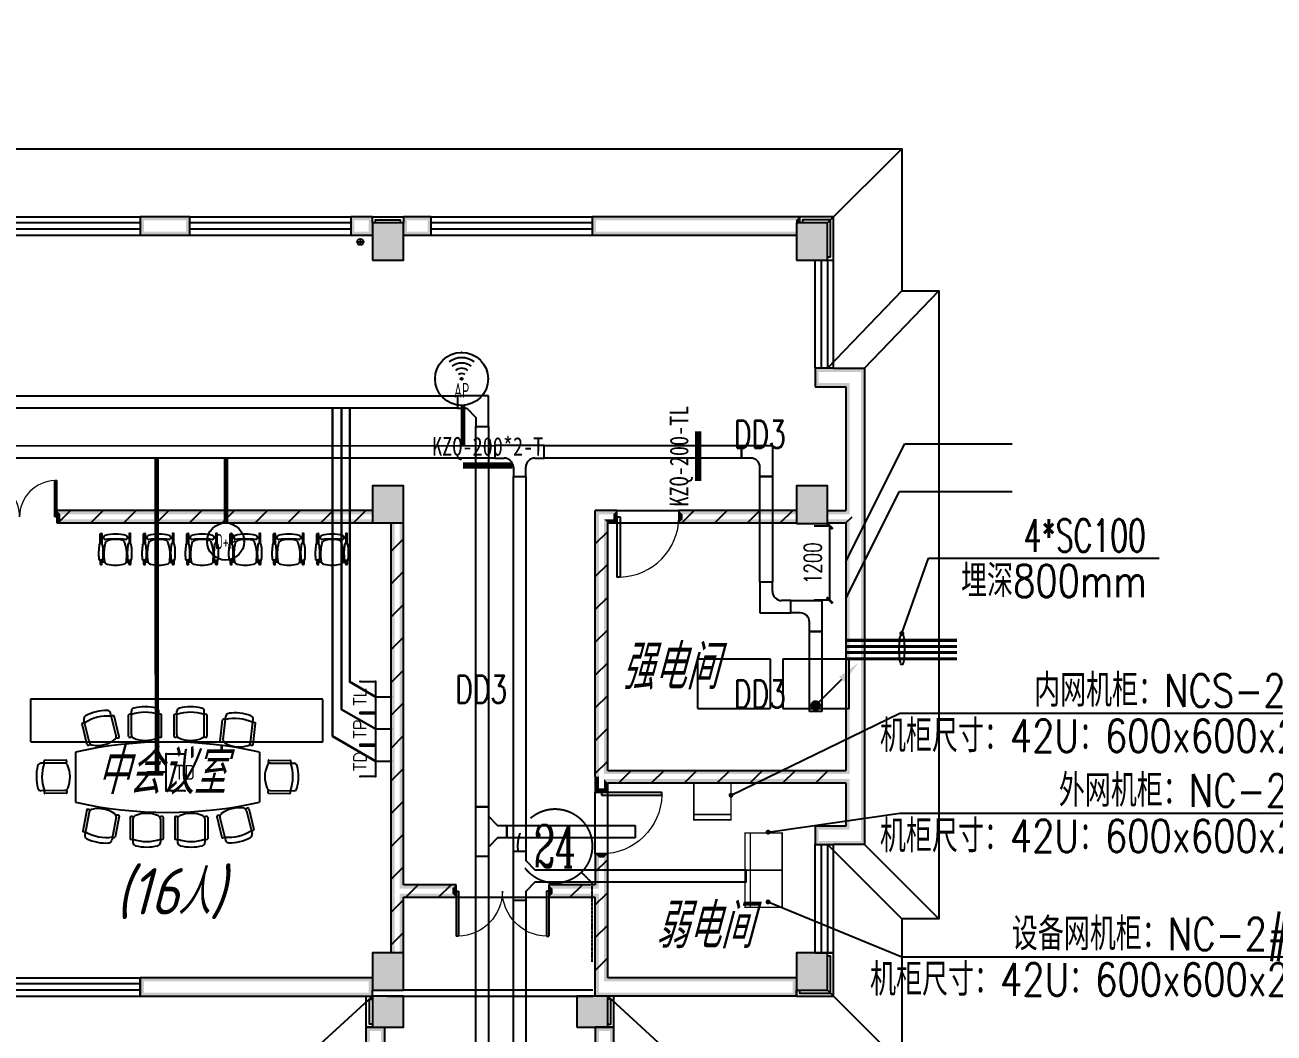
# Model space of a CAD drawing. Extents: x 1241380 to 1952554, y 1012187 to 1766051.
# Drawn here: x 1667052 to 1687229, y 1278126 to 1294421 of the extents above; entities that cross this region are included whole.
import ezdxf
from ezdxf.enums import TextEntityAlignment as Align

# ---------------------------------------------------------------- set-up
doc = ezdxf.new("R2010")
doc.units = 0
doc.linetypes.add('CENTER', pattern=[2, 1.25, -0.25, 0.25, -0.25])
doc.linetypes.add('DASH', pattern=[0.35, 0.25, -0.1])
for name, color, linetype in [('1-建筑底图', 8, 'Continuous'), ('AXIS', 251, 'CENTER'), ('AXIS_TEXT', 7, 'Continuous'), ('CABLETRAY_PDS', 4, 'Continuous'), ('DBZ', 7, 'Continuous'), ('DOTLN', 2, 'DASH'), ('EQUIP-箱柜', 3, 'Continuous'), ('EQUIP-通讯', 3, 'Continuous'), ('LWIRE', 4, 'Continuous'), ('PUB_HATCH', 8, 'Continuous'), ('TEL_DIM', 3, 'Continuous'), ('TEL_LEAD', 3, 'Continuous'), ('WIRE-综合布线', 5, 'Continuous'), ('光纤点位', 3, 'Continuous'), ('内网桥架', 1, 'Continuous'), ('家具', 8, 'Continuous'), ('抗震支吊架', 2, 'Continuous'), ('排水', 153, 'Continuous'), ('电-标注', 1, 'Continuous'), ('红机电话', 3, 'Continuous'), ('蓝机电话', 3, 'Continuous')]:
    doc.layers.add(name, color=color, linetype=linetype)
doc.layers.add('内网线路', color=1, linetype='Continuous', lineweight=30)
doc.styles.add('_TCH_AXIS', font='COMPLEX', dxfattribs={"bigfont": 'GBCBIG'})
doc.styles.add('_TCH_DIM', font='SIMPLEX', dxfattribs={"bigfont": 'GBCBIG'})
doc.styles.add('_TEL_ATTDEF', font='GBENOR', dxfattribs={"width": 0.8, "height": 3, "bigfont": 'GBCBIG'})
doc.styles.add('_TEL_DIM', font='SIMPLEX', dxfattribs={"width": 0.8, "height": 3.5, "bigfont": 'HZTXT'})
doc.styles.add('A_DIM_T3', font='SIMPLEX', dxfattribs={"width": 0.7, "bigfont": 'HZ'})
doc.styles.add('COMPLEX', font='COMPLEX')
doc.styles.add('kzcad', font='', dxfattribs={"width": 0.8})
doc.styles.get("Standard").update_dxf_attribs({"font": 'gbeitc.shx', "bigfont": 'gbcbig.shx'})
doc.styles.get('kzcad').set_extended_font_data('SimSun')
doc.linetypes.add('JIEDI', pattern='A,1.25,-0.25,0.25,-0.25,0.625,["/",Standard,S=0.6,R=0,X=0,Y=-0.3],0.625,-0.25,0.25,-0.25', length=4)
doc.dimstyles.new('_TCH_ARCH&&100', dxfattribs={"dimtxt": 280, "dimasz": 100, "dimexe": 250, "dimexo": 300, "dimgap": 135, "dimtad": 1, "dimdec": 0, "dimzin": 0, "dimdsep": 46, "dimtxsty": 'A_DIM_T3', "dimblk": 'ARCHTICK', "dimcen": 0.09, "dimclrt": 7, "dimazin": 2, "dimtfac": 1, "dimtdec": 0, "dimtix": 1, "dimtmove": 2, "dimatfit": 3, "dimfxl": 100, "dimtolj": 1, "dimtzin": 0, "dimarcsym": 0})
pattern_1 = [(45, (-636285.87, -718395.4), (-265.16515, 265.16515), [])]

# ---------------------------------------------------------------- blocks, each defined once
blk = doc.blocks.new('_AXISO')
blk.add_circle((0, 0), 0.5)
at = {"layer": 'AXIS_TEXT', "style": 'COMPLEX', "width": 1.041667}
blk.add_attdef('A', text='', height=0.56, dxfattribs=at).set_placement((-0.25, -0.28), (0.25, -0.28), align=Align.FIT)
blk = doc.blocks.new('ERT')
at = {"layer": 'AXIS'}
for p in [(1031982.5, 851195.2), (1032158.2, 849743.8)]:
    blk.add_line(p, (1032158.2, 851019.4), dxfattribs=at)
ref = blk.add_blockref('_AXISO', (1031558.2, 851619.4), dxfattribs=dict(at, xscale=1200, yscale=1200, zscale=1200))
ref.add_attrib('A', '24', dxfattribs={"layer": 'AXIS_TEXT', "height": 678.82, "style": '_TCH_AXIS', "width": 0.583333}).set_placement((1031218.8, 851280), (1031897.6, 851280), align=Align.FIT)
blk = doc.blocks.new('办公椅2')
at = {"layer": '家具', "color": 8}
for p, q in [((10, 239), (10, 225)), ((81, 244), (15, 244)), ((15, 220), (82, 220)), ((49, 175), (49, 220)), ((49, 220), (65, 220)), ((65, 220), (65, 177)), ((508, 220), (350, 220)), ((352, 244), (508, 244)), ((513, 239), (513, 225)), ((49, -175), (49, -220)), ((65, -220), (65, -177)), ((10, -239), (10, -225)), ((15, -220), (82, -220)), ((81, -244), (15, -244)), ((49, -220), (65, -220)), ((508, -220), (350, -220)), ((352, -244), (508, -244)), ((513, -239), (513, -225))]:
    blk.add_line(p, q, dxfattribs=at)
at = {"layer": '家具'}
for p, q in [((82, 220), (82, 248)), ((349, 242), (349, 226)), ((82, -215), (82, -244)), ((349, -237), (349, -221))]:
    blk.add_line(p, q, dxfattribs=at)
at = {"layer": '家具', "color": 8}
for centre, start, end in [((15, 239), 90, 180), ((15, 225), 180, 270), ((508, 239), 0, 90), ((508, 225), 270, 0), ((15, -225), 90, 180), ((15, -239), 180, 270), ((508, -225), 0, 90), ((508, -239), 270, 0)]:
    blk.add_arc(centre, 4.75, start, end, dxfattribs=at)
at = {"layer": '家具'}
for centre, radius, start, end in [((101, 248), 19, 88.1438, 180), ((101, 220), 19, 180, 271.7658), ((193, -568), 840, 80.5473, 96.2767), ((193, 1087), 890, 264.0894, 278.9516), ((330, 242), 19, 0, 88.1438), ((330, 226), 19, 271.7658, 0), ((495, 0), 495, 164.5288, 195.4712), ((63, 132), 45, 90, 180), ((185, -515), 702, 75.5446, 100.0038), ((325, 93), 80.3, 4.194, 64.106), ((-20, -5), 438, 346.2625, 13.7375), ((434, 164), 19, 136.4792, 185.4621), ((-1029, -1), 1453, 353.532, 6.4617), ((449, 160), 33.7, 16.6732, 149.5945), ((-146, -1), 650, 344.7441, 15.2559), ((63, -132), 45, 180, 270), ((160, 498), 682, 261.8325, 287.0693), ((101, -215), 19, 88.2342, 180), ((193, -1082), 890, 81.0484, 95.9106), ((322, -71), 91.4, 294.6215, 335.3785), ((434, -167), 19, 174.5326, 222.4664), ((449, -163), 33.5, 209.2091, 344.346), ((101, -244), 19, 180, 271.8562), ((193, 573), 840, 263.7233, 279.4527), ((330, -221), 19, 0, 88.2342), ((330, -237), 19, 271.8562, 0)]:
    blk.add_arc(centre, radius, start, end, dxfattribs=at)
blk = doc.blocks.new('ng')
at = {"layer": '排水'}
for p, q in [((345991, 781358), (346091, 781358)), ((346041, 781408), (346041, 781308))]:
    blk.add_line(p, q, dxfattribs=at)
blk.add_circle((346041, 781358), 50, dxfattribs=at)
blk = doc.blocks.new('雨水管')
at = {"layer": '排水'}
blk.add_blockref('ng', (682370, -48837), dxfattribs=at)
blk = doc.blocks.new('$DorLib2D$00000001')
at = {"color": 0}
for p, q in [((0.45, 0.975), (0.5, 0.975)), ((0.45, 0), (0.45, 0.975)), ((0.5, 0), (0.5, 0.975)), ((0.5, 0), (0.45, 0))]:
    blk.add_line(p, q, dxfattribs=at)
at = {"color": 0, "lineweight": 13}
blk.add_arc((0.475, 0), 0.975, 91.4693, 180, dxfattribs=at)
blk = doc.blocks.new('_FZH')
blk.add_lwpolyline([(-0.5, -0.5), (0.5, -0.5), (0.5, 0.5), (-0.5, 0.5)], close=True)
at = {"layer": 'PUB_HATCH'}
blk.add_solid([(-0.5, -0.5), (0.5, -0.5), (-0.5, 0.5), (0.5, 0.5)], dxfattribs=at)
blk = doc.blocks.new('$WINLIB2D$00000001')
at = {"color": 0}
for points in [[(-0.5, 0.5), (-0.5, -0.5)], [(-0.5, 0.5), (0.5, 0.5)], [(0.5, -0.5), (0.5, 0.5)], [(0.5, 0.1667), (-0.5, 0.1667)], [(0.5, -0.1667), (-0.5, -0.1667)], [(-0.5, -0.5), (0.5, -0.5)]]:
    blk.add_lwpolyline(points, dxfattribs=at)
blk = doc.blocks.new('$plan$00000281')
at = {"layer": '家具'}
for p, q in [((-797, 661), (-889, 1030)), ((-551, 677), (-551, 1058)), ((-108, 677), (-108, 1058)), ((183, 677), (183, 1058)), ((626, 677), (626, 1058)), ((-1264, 516), (-1348, 853)), ((-1227, 553), (-1319, 922)), ((-746, 645), (-831, 982)), ((-596, 650), (-596, 998)), ((-63, 650), (-63, 998)), ((138, 650), (138, 998)), ((671, 650), (671, 998)), ((885, 577), (923, 922)), ((932, 599), (974, 977)), ((1373, 550), (1415, 928)), ((1415, 518), (1453, 864)), ((-1634, 222), (-2014, 217)), ((-1607, 267), (-1955, 262)), ((-1453, 398), (-1453, -412)), ((1517, 398), (1517, -412)), ((1671, 267), (2018, 262)), ((1697, 222), (2077, 217)), ((-1628, -221), (-2008, -227)), ((-1600, -266), (-1947, -271)), ((1663, -266), (2011, -271)), ((1691, -221), (2071, -227)), ((-1273, -536), (-1337, -878)), ((-1234, -571), (-1304, -945)), ((1308, -551), (1400, -920)), ((1345, -514), (1429, -851)), ((-798, -653), (-869, -1027)), ((-749, -635), (-813, -976)), ((-571, -655), (-571, -1002)), ((-526, -682), (-526, -1063)), ((-83, -682), (-83, -1063)), ((-38, -655), (-38, -1002)), ((149, -655), (149, -1002)), ((194, -682), (194, -1063)), ((637, -682), (637, -1063)), ((682, -655), (682, -1002)), ((827, -643), (912, -980)), ((878, -658), (970, -1027))]:
    blk.add_line(p, q, dxfattribs=at)
for centre, radius, start, end in [((-940, 321), 750, 90.0902, 117.9642), ((-941, 1017), 54, 14.0272, 90.0902), ((-497, 1058), 54, 103.937, 180), ((-329, 382), 660, 70.3762, 109.6238), ((-329, 382), 750, 76.063, 103.937), ((-162, 1058), 54, 0, 76.063), ((237, 1058), 54, 103.937, 180), ((405, 382), 660, 70.3762, 109.6238), ((405, 382), 750, 76.063, 103.937), ((572, 1058), 54, 0, 76.063), ((1028, 971), 54, 97.601, 173.664), ((1120, 282), 750, 69.727, 97.601), ((-1339, 855), 9, 120.0417, 194.0272), ((-1315, 813), 57.9, 81.174, 120.0417), ((-1266, 935), 54, 117.9642, 194.0272), ((-940, 321), 660, 84.4034, 123.651), ((-841, 931), 57.9, 88.0127, 126.8804), ((-839, 980), 9, 14.0272, 88.0127), ((-587, 998), 9, 106.0145, 180), ((-574, 951), 57.9, 67.1468, 106.0145), ((-85, 951), 57.9, 73.9855, 112.8532), ((-72, 998), 9, 0, 73.9855), ((147, 998), 9, 106.0145, 180), ((161, 951), 57.9, 67.1468, 106.0145), ((649, 951), 57.9, 73.9855, 112.8532), ((662, 998), 9, 0, 73.9855), ((932, 921), 9, 99.6786, 173.664), ((940, 873), 57.9, 60.8108, 99.6786), ((1120, 282), 660, 64.0403, 103.2878), ((1361, 934), 54, 353.664, 69.727), ((1425, 819), 57.9, 67.6495, 106.5173), ((1444, 865), 9, 353.664, 67.6495), ((-849, 648), 54, 308.1762, 14.0272), ((-780, 685), 57.9, 251.707, 300.0417), ((-755, 643), 9, 300.0417, 14.0272), ((-587, 650), 9, 180, 253.9855), ((-574, 697), 57.9, 253.9855, 302.3202), ((-497, 677), 54, 180, 245.851), ((-329, 1051), 464, 245.851, 294.149), ((-162, 677), 54, 294.149, 0), ((-85, 697), 57.9, 237.6798, 286.0145), ((-72, 650), 9, 286.0145, 0), ((147, 650), 9, 180, 253.9855), ((161, 697), 57.9, 253.9855, 302.3202), ((237, 677), 54, 180, 245.851), ((405, 1051), 464, 245.851, 294.149), ((572, 677), 54, 294.149, 0), ((649, 697), 57.9, 237.6798, 286.0145), ((662, 650), 9, 286.0145, 0), ((32, -6202), 6765, 77.3196, 102.6804), ((-1255, 518), 9, 194.0272, 268.0127), ((-1253, 567), 57.9, 268.0127, 316.3474), ((-1174, 566), 54, 194.0272, 259.8782), ((-1102, 970), 464, 259.8782, 308.1762), ((894, 576), 9, 173.664, 247.6495), ((912, 622), 57.9, 247.6495, 295.9842), ((986, 593), 54, 173.664, 239.515), ((1194, 946), 464, 239.515, 287.813), ((1319, 556), 54, 287.813, 353.664), ((1397, 568), 57.9, 231.3438, 279.6786), ((1406, 519), 9, 279.6786, 353.664), ((-2014, 163), 54, 90.7938, 166.8568), ((-1336, 4), 660, 161.17, 200.4176), ((-1907, 240), 57.9, 164.7793, 203.647), ((-1955, 253), 9, 90.7938, 164.7793), ((-1633, 168), 54, 24.9428, 90.7938), ((-1607, 258), 9, 16.8083, 90.7938), ((-1654, 244), 57.9, 328.4736, 16.8083), ((1696, 168), 54, 89.2062, 155.0572), ((1717, 244), 57.9, 163.1917, 211.5264), ((1671, 258), 9, 89.2062, 163.1917), ((1399, 4), 660, 339.5824, 18.83), ((2018, 253), 9, 15.2207, 89.2062), ((1971, 240), 57.9, 336.353, 15.2207), ((2077, 163), 54, 13.1432, 89.2062), ((-1336, 4), 750, 166.8568, 194.7308), ((-2005, -5), 464, 336.6448, 24.9428), ((2068, -5), 464, 155.0572, 203.3552), ((1399, 4), 750, 345.2692, 13.1432), ((-2009, -173), 54, 194.7308, 270.7938), ((-1629, -167), 54, 270.7938, 336.6448), ((1692, -167), 54, 203.3552, 269.2062), ((2072, -173), 54, 269.2062, 345.2692), ((-1901, -248), 57.9, 157.9406, 196.8083), ((-1947, -262), 9, 196.8083, 270.7938), ((-1600, -257), 9, 270.7938, 344.7793), ((-1647, -244), 57.9, 344.7793, 33.114), ((1711, -244), 57.9, 146.886, 195.2207), ((1663, -257), 9, 195.2207, 269.2062), ((2011, -262), 9, 269.2062, 343.1917), ((1964, -248), 57.9, 343.1917, 22.0594), ((32, 6188), 6765, 257.3196, 282.6804), ((-1264, -538), 9, 95.3403, 169.3258), ((-1260, -587), 57.9, 47.0056, 95.3403), ((-1181, -581), 54, 103.4748, 169.3258), ((-1085, -980), 464, 55.1768, 103.4748), ((-851, -643), 54, 349.3258, 55.1768), ((-304, -1056), 464, 65.851, 114.149), ((416, -1056), 464, 65.851, 114.149), ((930, -645), 54, 128.1762, 194.0271), ((1183, -967), 464, 79.8781, 128.1762), ((1255, -564), 54, 14.0271, 79.8781), ((1334, -565), 57.9, 88.0126, 136.3473), ((1336, -516), 9, 14.0271, 88.0126), ((-780, -677), 57.9, 63.3113, 111.646), ((-758, -633), 9, 349.3258, 63.3113), ((-562, -655), 9, 106.0145, 180), ((-548, -702), 57.9, 57.6798, 106.0145), ((-472, -682), 54, 114.149, 180), ((-137, -682), 54, 0, 65.851), ((-60, -702), 57.9, 73.9855, 122.3202), ((-47, -655), 9, 0, 73.9855), ((158, -655), 9, 106.0145, 180), ((172, -702), 57.9, 57.6798, 106.0145), ((248, -682), 54, 114.149, 180), ((583, -682), 54, 0, 65.851), ((660, -702), 57.9, 73.9855, 122.3202), ((673, -655), 9, 0, 73.9855), ((836, -641), 9, 120.0417, 194.0271), ((861, -683), 57.9, 71.7069, 120.0417), ((-1328, -879), 9, 169.3258, 243.3113), ((-1306, -836), 57.9, 243.3113, 282.179), ((-1251, -955), 54, 169.3258, 245.3888), ((-961, -322), 660, 239.702, 278.9496), ((-961, -322), 750, 245.3888, 273.2628), ((-827, -926), 57.9, 236.4726, 275.3403), ((-822, -975), 9, 275.3403, 349.3258), ((-562, -1002), 9, 180, 253.9855), ((-548, -955), 57.9, 253.9855, 292.8532), ((-304, -387), 660, 250.3762, 289.6238), ((-60, -955), 57.9, 247.1468, 286.0145), ((-47, -1002), 9, 286.0145, 0), ((158, -1002), 9, 180, 253.9855), ((172, -955), 57.9, 253.9855, 292.8532), ((416, -387), 660, 250.3762, 289.6238), ((660, -955), 57.9, 247.1468, 286.0145), ((673, -1002), 9, 286.0145, 0), ((920, -978), 9, 194.0271, 268.0126), ((922, -929), 57.9, 268.0126, 306.8804), ((1021, -319), 660, 264.4034, 303.6509), ((1021, -319), 750, 270.0901, 297.9641), ((1347, -933), 54, 297.9641, 14.0271), ((1396, -811), 57.9, 261.1739, 300.0417), ((1420, -853), 9, 300.0417, 14.0271), ((-922, -1017), 54, 273.2628, 349.3258), ((-472, -1063), 54, 180, 256.063), ((-304, -387), 750, 256.063, 283.937), ((-137, -1063), 54, 283.937, 0), ((248, -1063), 54, 180, 256.063), ((416, -387), 750, 256.063, 283.937), ((583, -1063), 54, 283.937, 0), ((1022, -1014), 54, 194.0271, 270.0901)]:
    blk.add_arc(centre, radius, start, end, dxfattribs=at)
blk = doc.blocks.new('$DorLib2D$00000002')
at = {"color": 0}
for p, q in [((-0.5, 0), (-0.5, 0.4875)), ((-0.475, 0.4875), (-0.5, 0.4875)), ((-0.475, 0), (-0.475, 0.4875)), ((0.475, 0), (0.475, 0.4875)), ((0.475, 0.4875), (0.5, 0.4875)), ((0.5, 0), (0.5, 0.4875)), ((-0.5, 0), (-0.475, 0)), ((0.5, 0), (0.475, 0))]:
    blk.add_line(p, q, dxfattribs=at)
at = {"color": 0, "lineweight": 13}
for centre, start, end in [((-0.4875, 0), 0, 88.53072), ((0.4875, 0), 91.46928, 180)]:
    blk.add_arc(centre, 0.4875, start, end, dxfattribs=at)
blk = doc.blocks.new('1-一层建筑底图')
at = {"layer": '1-建筑底图'}
for points in [[(98950, 88650), (98150, 88650), (98210, 88590), (98890, 88590)], [(98150, 88650), (98150, 88350), (98210, 88410), (98210, 88590)], [(98950, 88350), (98950, 88650), (98890, 88590), (98890, 88410)], [(101900, 88650), (101550, 88650), (101610, 88590), (101840, 88590)], [(101550, 88650), (101550, 88350), (101610, 88410), (101610, 88590)], [(101900, 88350), (101900, 88550), (101900, 88550), (101900, 88650), (101840, 88590), (101840, 88410)], [(102850, 88650), (102400, 88650), (102460, 88590), (102790, 88590)], [(102400, 88650), (102400, 88350), (102460, 88410), (102460, 88590)], [(102850, 88350), (102850, 88650), (102790, 88590), (102790, 88410)], [(108800, 88650), (105450, 88650), (105510, 88590), (108740, 88590)], [(105450, 88650), (105450, 88350), (105510, 88410), (105510, 88590)], [(108750, 88400), (108750, 88550), (108800, 88550), (108800, 88650), (108740, 88590), (108740, 88410)], [(98150, 88350), (98950, 88350), (98890, 88410), (98210, 88410)], [(101900, 88350), (101900, 88350), (101840, 88410), (101610, 88410), (101550, 88350)], [(102400, 88550), (101900, 88550), (101960, 88490), (102340, 88490)], [(101900, 88550), (101900, 87950), (101960, 88010), (101960, 88490)], [(102400, 87950), (102400, 88550), (102340, 88490), (102340, 88010)], [(102400, 88350), (102850, 88350), (102790, 88410), (102460, 88410)], [(108750, 88350), (108750, 88400), (108740, 88410), (105510, 88410), (105450, 88350)], [(109250, 88550), (108750, 88550), (108810, 88490), (109190, 88490)], [(108750, 88550), (108750, 87950), (108810, 88010), (108810, 88490)], [(109250, 87950), (109250, 88550), (109190, 88490), (109190, 88010)], [(101900, 87950), (102400, 87950), (102340, 88010), (101960, 88010)], [(108750, 87950), (109250, 87950), (109190, 88010), (108810, 88010)], [(109350, 86200), (109050, 86200), (109110, 86140), (109290, 86140)], [(109050, 86200), (109050, 85900), (109110, 85960), (109110, 86140)], [(109350, 86200), (109850, 86200), (109790, 86140), (109290, 86140)], [(109850, 86200), (109850, 83800), (109790, 83800), (109790, 86140)], [(109050, 85900), (109550, 85900), (109610, 85960), (109110, 85960)], [(109550, 85900), (109550, 83900), (109610, 83840), (109610, 85960)], [(102400, 84300), (101900, 84300), (101960, 84240), (102340, 84240)], [(101900, 84300), (101900, 83700), (101960, 83760), (101960, 84240)], [(102400, 83700), (102400, 84300), (102340, 84240), (102340, 83760)], [(109250, 84300), (108750, 84300), (108810, 84240), (109190, 84240)], [(108750, 84300), (108750, 83693), (108810, 83753), (108810, 84240)], [(109250, 83693), (109250, 84300), (109190, 84240), (109190, 83753)], [(101900, 83840), (101900, 83900), (96800, 83900), (96860, 83840)], [(96800, 83900), (96800, 83700), (96860, 83760), (96860, 83840)], [(101900, 83700), (101900, 83760), (96860, 83760), (96800, 83700)], [(101900, 83700), (102400, 83700), (102340, 83760), (101960, 83760)], [(102400, 83900), (102400, 83700), (102340, 83700), (102340, 77790), (102400, 77850), (102400, 83900)], [(102400, 83900), (102400, 83900), (102400, 83900)], [(105500, 79600), (105500, 83900), (105560, 83840), (105560, 79600)], [(105850, 83900), (105500, 83900), (105560, 83840), (105790, 83840)], [(105700, 79700), (105700, 83700), (105640, 83760), (105640, 79640)], [(105700, 83700), (105850, 83700), (105790, 83760), (105640, 83760)], [(105850, 83700), (105850, 83900), (105790, 83840), (105790, 83760)], [(108750, 83840), (108750, 83900), (106850, 83900), (106910, 83840)], [(106850, 83900), (106850, 83700), (106910, 83760), (106910, 83840)], [(108750, 83700), (108750, 83760), (106910, 83760), (106850, 83700)], [(108750, 83693), (109250, 83693), (109190, 83753), (108810, 83753)], [(109250, 83900), (109250, 83840), (109610, 83840), (109550, 83900)], [(109250, 83760), (109250, 83700), (109550, 83700), (109610, 83760)], [(109550, 83700), (109550, 79700), (109610, 79640), (109610, 83760)], [(109850, 83800), (109850, 79600), (109790, 79600), (109790, 83800)], [(102260, 83700), (102200, 83700), (102200, 77750), (102260, 77750)], [(105500, 79600), (105500, 79350), (105560, 79410), (105560, 79600)], [(105700, 79700), (109550, 79700), (109610, 79640), (105640, 79640)], [(105700, 79500), (109550, 79500), (109610, 79560), (105640, 79560)], [(105700, 79350), (105700, 79500), (105640, 79560), (105640, 79410)], [(109550, 79500), (109550, 78800), (109610, 78740), (109610, 79560)], [(109850, 79600), (109850, 78500), (109790, 78560), (109790, 79600)], [(105500, 79350), (105700, 79350), (105640, 79410), (105560, 79410)], [(109050, 78800), (109050, 78500), (109110, 78560), (109110, 78740)], [(109550, 78800), (109050, 78800), (109110, 78740), (109610, 78740)], [(109050, 78500), (109350, 78500), (109290, 78560), (109110, 78560)], [(109850, 78500), (109350, 78500), (109290, 78560), (109790, 78560)], [(105700, 78350), (105500, 78350), (105560, 78290), (105640, 78290)], [(105500, 78350), (105500, 77850), (105560, 77790), (105560, 78290)], [(105700, 77750), (105700, 78350), (105640, 78290), (105640, 77750)], [(102200, 76750), (102260, 76750), (102260, 77750), (102200, 77750)], [(103250, 77850), (102400, 77850), (102340, 77790), (103190, 77790)], [(102400, 77650), (103250, 77650), (103190, 77710), (102340, 77710)], [(102340, 76750), (102400, 76750), (102400, 77650), (102340, 77710)], [(103250, 77650), (103250, 77850), (103190, 77790), (103190, 77710)], [(105500, 77850), (104750, 77850), (104810, 77790), (105560, 77790)], [(104750, 77850), (104750, 77650), (104810, 77710), (104810, 77790)], [(104750, 77650), (105500, 77650), (105560, 77710), (104810, 77710)], [(105500, 76050), (105500, 77650), (105560, 77710), (105560, 76110)], [(105700, 76350), (105700, 77750), (105640, 77750), (105640, 76290)], [(102400, 76750), (101900, 76750), (101960, 76690), (102340, 76690)], [(101900, 76750), (101900, 76150), (101960, 76210), (101960, 76690)], [(102400, 76150), (102400, 76750), (102340, 76690), (102340, 76210)], [(109250, 76750), (108750, 76750), (108810, 76690), (109190, 76690)], [(108750, 76750), (108750, 76150), (108810, 76210), (108810, 76690)], [(109250, 76150), (109250, 76750), (109190, 76690), (109190, 76210)], [(101900, 76350), (98150, 76350), (98210, 76290), (101840, 76290)], [(98150, 76350), (98150, 76050), (98210, 76110), (98210, 76290)], [(101900, 76050), (101900, 76350), (101840, 76290), (101840, 76110)], [(108750, 76350), (105700, 76350), (105640, 76290), (108750, 76290)], [(108750, 76050), (108750, 76350), (108690, 76350), (108690, 76050)], [(98150, 76050), (101900, 76050), (101840, 76110), (98210, 76110)], [(101900, 76150), (102400, 76150), (102340, 76210), (101960, 76210)], [(108750, 76050), (108750, 76110), (105560, 76110), (105500, 76050)], [(108750, 76150), (109250, 76150), (109190, 76210), (108810, 76210)], [(102400, 76050), (101900, 76050), (101960, 75990), (102340, 75990)], [(101900, 76050), (101900, 75550), (101960, 75610), (101960, 75990)], [(102400, 75550), (102400, 76050), (102340, 75990), (102340, 75610)], [(105700, 76050), (105200, 76050), (105260, 75990), (105640, 75990)], [(105200, 76050), (105200, 75550), (105260, 75610), (105260, 75990)], [(105700, 75550), (105700, 76050), (105640, 75990), (105640, 75610)], [(101800, 71700), (101860, 71700), (101860, 75550), (101800, 75550)], [(101800, 75550), (101800, 75490), (102100, 75490), (102100, 75550)], [(101900, 75550), (102400, 75550), (102340, 75610), (101960, 75610)], [(102100, 71800), (102100, 75550), (102040, 75550), (102040, 71740)], [(105200, 75550), (105700, 75550), (105640, 75610), (105260, 75610)], [(105500, 75550), (105500, 75050), (105560, 75110), (105560, 75490)], [(105800, 75550), (105500, 75550), (105560, 75490), (105740, 75490)], [(105800, 75050), (105800, 75550), (105740, 75490), (105740, 75110)]]:
    blk.add_hatch(color=8, dxfattribs=at).paths.add_polyline_path(points)
h = blk.add_hatch(dxfattribs=at)
h.set_pattern_fill('普通砖', color=8, scale=150, style=0)
h.set_pattern_definition(pattern_1)
h.paths.add_polyline_path([(101900, 83700), (101900, 83900), (96800, 83900), (96800, 83700)])
h = blk.add_hatch(dxfattribs=at)
h.set_pattern_fill('普通砖', color=8, scale=150, style=0)
h.set_pattern_definition(pattern_1)
h.paths.add_polyline_path([(102400, 83900), (102400, 83700), (102200, 83700), (102200, 77750), (102333, 77750), (102340, 77790), (102400, 77850), (102400, 83900)])
h = blk.add_hatch(dxfattribs=at)
h.set_pattern_fill('普通砖', color=8, scale=150, style=0)
h.set_pattern_definition(pattern_1)
h.paths.add_polyline_path([(102400, 83900), (102400, 83900), (102400, 83900)])
h = blk.add_hatch(dxfattribs=at)
h.set_pattern_fill('普通砖', color=8, scale=150, style=0)
h.set_pattern_definition(pattern_1)
h.paths.add_polyline_path([(105633, 79600), (105640, 79640), (105700, 79700), (105700, 83700), (105500, 83900), (105500, 79600)])
h = blk.add_hatch(dxfattribs=at)
h.set_pattern_fill('普通砖', color=8, scale=150, style=0)
h.set_pattern_definition(pattern_1)
h.paths.add_polyline_path([(105500, 83900), (105700, 83700), (105850, 83700), (105850, 83900)])
h = blk.add_hatch(dxfattribs=at)
h.set_pattern_fill('普通砖', color=8, scale=150, style=0)
h.set_pattern_definition(pattern_1)
h.paths.add_polyline_path([(108750, 83700), (108750, 83900), (106850, 83900), (106850, 83700)])
h = blk.add_hatch(dxfattribs=at)
h.set_pattern_fill('普通砖', color=8, scale=150, style=0)
h.set_pattern_definition(pattern_1)
h.paths.add_polyline_path([(109250, 83900), (109250, 83700), (109550, 83700), (109650, 83800), (109550, 83900)])
h = blk.add_hatch(dxfattribs=at)
h.set_pattern_fill('普通砖', color=8, scale=150, style=0)
h.set_pattern_definition(pattern_1)
h.paths.add_polyline_path([(105633, 79600), (105500, 79600), (105500, 79350), (105700, 79350), (105700, 79500), (105640, 79560)])
h = blk.add_hatch(dxfattribs=at)
h.set_pattern_fill('普通砖', color=8, scale=150, style=0)
h.set_pattern_definition(pattern_1)
h.paths.add_polyline_path([(105633, 79600), (105640, 79560), (105700, 79500), (109550, 79500), (109650, 79600), (109550, 79700), (105700, 79700), (105640, 79640)])
h = blk.add_hatch(dxfattribs=at)
h.set_pattern_fill('普通砖', color=8, scale=150, style=0)
h.set_pattern_definition(pattern_1)
h.paths.add_polyline_path([(105567, 77750), (105700, 77750), (105700, 78350), (105500, 78350), (105500, 77850), (105560, 77790)])
h = blk.add_hatch(dxfattribs=at)
h.set_pattern_fill('普通砖', color=8, scale=150, style=0)
h.set_pattern_definition(pattern_1)
h.paths.add_polyline_path([(102200, 76750), (102400, 76750), (102400, 77650), (102340, 77710), (102333, 77750), (102200, 77750)])
h = blk.add_hatch(dxfattribs=at)
h.set_pattern_fill('普通砖', color=8, scale=150, style=0)
h.set_pattern_definition(pattern_1)
h.paths.add_polyline_path([(102340, 77710), (102400, 77650), (103250, 77650), (103250, 77850), (102400, 77850), (102340, 77790), (102333, 77750)])
h = blk.add_hatch(dxfattribs=at)
h.set_pattern_fill('普通砖', color=8, scale=150, style=0)
h.set_pattern_definition(pattern_1)
h.paths.add_polyline_path([(105560, 77790), (105500, 77850), (104750, 77850), (104750, 77650), (105500, 77650), (105560, 77710), (105567, 77750)])
h = blk.add_hatch(dxfattribs=at)
h.set_pattern_fill('普通砖', color=8, scale=150, style=0)
h.set_pattern_definition(pattern_1)
h.paths.add_polyline_path([(105560, 76110), (105640, 76290), (105700, 76350), (105700, 77750), (105567, 77750), (105560, 77710), (105500, 77650), (105500, 76050)])
at = {"layer": '1-建筑底图', "color": 8}
for p, q in [((109250, 88550), (110450, 89750)), ((98950, 88650), (98150, 88650)), ((98150, 88650), (98150, 88350)), ((98950, 88350), (98950, 88650)), ((101900, 88650), (101550, 88650)), ((101550, 88650), (101550, 88350)), ((101900, 88550), (101900, 88650)), ((102850, 88650), (102400, 88650)), ((102400, 88650), (102400, 88550)), ((102850, 88350), (102850, 88650)), ((108800, 88650), (105450, 88650)), ((105450, 88650), (105450, 88350)), ((108800, 88550), (108800, 88650)), ((98150, 88350), (98950, 88350)), ((101550, 88350), (101900, 88350)), ((102400, 88350), (102850, 88350)), ((105450, 88350), (108750, 88350)), ((109050, 87950), (109350, 87950)), ((110450, 87450), (109250, 86200)), ((109850, 86200), (111050, 87450)), ((109350, 86200), (109050, 86200)), ((109050, 86200), (109050, 85900)), ((109350, 86200), (109850, 86200)), ((109850, 86200), (109850, 83800)), ((109050, 85900), (109550, 85900)), ((109550, 85900), (109550, 83900)), ((101900, 83900), (96800, 83900)), ((96800, 83900), (96800, 83700)), ((102400, 77850), (102400, 83900)), ((102400, 83900), (102400, 83900)), ((105500, 79600), (105500, 83900)), ((105850, 83900), (105500, 83900)), ((105850, 83700), (105850, 83900)), ((105850, 83900), (106850, 83900)), ((108750, 83900), (106850, 83900)), ((106850, 83900), (106850, 83700)), ((109250, 83900), (109550, 83900)), ((109850, 83800), (109850, 79600)), ((96800, 83700), (101900, 83700)), ((102200, 77750), (102200, 83700)), ((105700, 79700), (105700, 83700)), ((105700, 83700), (105850, 83700)), ((105850, 83700), (106850, 83700)), ((106850, 83700), (108750, 83700)), ((109250, 83700), (109550, 83700)), ((109550, 83700), (109550, 79700)), ((105500, 79600), (105500, 79350)), ((105700, 79700), (109550, 79700)), ((105700, 79500), (109550, 79500)), ((105700, 79350), (105700, 79500)), ((109550, 79500), (109550, 78800)), ((109850, 79600), (109850, 78500)), ((105500, 78350), (105500, 79350)), ((105500, 79350), (105700, 79350)), ((105700, 78350), (105700, 79350)), ((109050, 78800), (109050, 78500)), ((109550, 78800), (109050, 78800)), ((109050, 78500), (109350, 78500)), ((110450, 77300), (109250, 78500)), ((109850, 78500), (109350, 78500)), ((111050, 77300), (109850, 78500)), ((105700, 78350), (105500, 78350)), ((105500, 78350), (105500, 77850)), ((105700, 77750), (105700, 78350)), ((102200, 76750), (102200, 77750)), ((103250, 77850), (102400, 77850)), ((103250, 77650), (103250, 77850)), ((105500, 77850), (104750, 77850)), ((104750, 77850), (104750, 77650)), ((105700, 76350), (105700, 77750)), ((102400, 77650), (103250, 77650)), ((102400, 76750), (102400, 77650)), ((103250, 77650), (104750, 77650)), ((104750, 77650), (105500, 77650)), ((105500, 76050), (105500, 77650)), ((109050, 76750), (109350, 76750)), ((101900, 76350), (98150, 76350)), ((98150, 76350), (98150, 76050)), ((108750, 76350), (105700, 76350)), ((101900, 76050), (101900, 76150)), ((105460, 76150), (102400, 76150)), ((108750, 76050), (108750, 76150)), ((110450, 74950), (109250, 76150)), ((98150, 76050), (101900, 76050)), ((100700, 74950), (101900, 76050)), ((102140, 76050), (105460, 76050)), ((108750, 76050), (105500, 76050)), ((106900, 74950), (105700, 76050)), ((101800, 71700), (101800, 75550)), ((101800, 75550), (101900, 75550)), ((102100, 71800), (102100, 75550)), ((105500, 75550), (105500, 75050)), ((105800, 75550), (105500, 75550)), ((105800, 75050), (105800, 75550))]:
    blk.add_line(p, q, dxfattribs=at)
for points in [[(63890, 91750), (65090, 91750), (65090, 89750), (110450, 89750), (110450, 87450), (111050, 87450), (111050, 77300), (110450, 77300), (110450, 74950), (106900, 74950), (106900, 71450)], [(101900, 88550), (101900, 88650), (102400, 88650), (102400, 88550)], [(101950, 88550), (101950, 88600), (102350, 88600), (102350, 88550)], [(109250, 87950), (109350, 87950), (109350, 88650), (108800, 88650), (108800, 88550)], [(109250, 88000), (109300, 88000), (109300, 88600), (108850, 88600), (108850, 88550)], [(108750, 76150), (108750, 76050), (109350, 76050), (109350, 76750), (109250, 76750)], [(108800, 76150), (108800, 76100), (109300, 76100), (109300, 76700), (109250, 76700)], [(101900, 75550), (101800, 75550), (101800, 76050), (101900, 76050)], [(101900, 75600), (101850, 75600), (101850, 76000), (101900, 76000)], [(105700, 75550), (105800, 75550), (105800, 76050), (105700, 76050)], [(105700, 75600), (105750, 75600), (105750, 76000), (105700, 76000)]]:
    blk.add_lwpolyline(points, dxfattribs=at)
for name, p in [('ERT', (-926708, -773142)), ('雨水管', (-926708, -644277)), ('$plan$00000281', (98557, 79598))]:
    blk.add_blockref(name, p, dxfattribs=at)
for name, p, xscale, yscale, zscale in [('$WINLIB2D$00000001', (96850, 88500), 2600, -300, 2600), ('$WINLIB2D$00000001', (100250, 88500), 2600, -300, 2600), ('$WINLIB2D$00000001', (104150, 88500), 2600, -300, 2600), ('$DorLib2D$00000001', (106350, 83800), -1000, -1000, 200), ('$DorLib2D$00000002', (104000, 77750), 1500, -1500, 200), ('_FZH', (102150, 75800), 499.9992799042957, 500.0000000098953, 500.0000000098953)]:
    blk.add_blockref(name, p, dxfattribs=dict(at, xscale=xscale, yscale=yscale, zscale=zscale))
for name, p, xscale, yscale, zscale, rotation in [('_FZH', (102150, 88250), 500.0927729371469, 600.0000000174623, 600.0000000174623, 359.9999999856486), ('_FZH', (109000, 88250), 499.9072261160472, 600.0000000303844, 600.0000000303844, 359.9999999645752), ('$WINLIB2D$00000001', (109200, 87075), -1750, 300, -1750, 270), ('$DorLib2D$00000002', (96200, 83800), -1200, -1200, -1200, 180), ('_FZH', (102150, 84000), 499.8144527701661, 599.9999999399297, 599.9999999399297, 359.9999999624334), ('_FZH', (109000, 83997), 499.9999995187391, 606.5413202630589, 606.5413202630589, 359.999999979336), ('$DorLib2D$00000001', (105600, 78850), 1000, -1000, 200, 90), ('$WINLIB2D$00000001', (109200, 77625), -1750, 300, -1750, 270), ('_FZH', (102150, 76450), 499.99999991199, 599.9999999174615, 599.9999999174615, 2.330535250412618e-08), ('_FZH', (109000, 76450), 499.999999607564, 600.0000000788132, 600.0000000788132, 359.9999999757475), ('$WINLIB2D$00000001', (96850, 76200), -2600, -300, -2600, 180), ('_FZH', (105450, 75800), 499.8144538606284, 500.0000002729939, 500.0000002729939, 359.9999999994929)]:
    blk.add_blockref(name, p, dxfattribs=dict(at, xscale=xscale, yscale=yscale, zscale=zscale, rotation=rotation))
at = {"layer": '1-建筑底图', "color": 8, "lineweight": 9, "rotation": 90}
for p in [(97748, 83017), (98448, 83017), (99148, 83017), (99848, 83017), (100548, 83017), (101248, 83017)]:
    blk.add_blockref('办公椅2', p, dxfattribs=at)
at = {"layer": '1-建筑底图', "color": 8, "style": '_TCH_DIM', "width": 0.705882}
for p in [(107739, 84911), (103238, 80789), (107739, 80711)]:
    blk.add_text('DD3', height=446.2, dxfattribs=at).set_placement(p)
at = {"layer": '1-建筑底图', "color": 8}
for s, height, p in [('强电间', 723.4, (105914, 81010)), ('中会议室', 723.4, (97439, 79318)), ('(16', 750, (97751, 77371)), ('人', 723, (98751, 77371)), (')', 750, (99278, 77371)), ('弱电间', 723.4, (106472, 76826))]:
    blk.add_text(s, height=height, dxfattribs=at).set_placement(p)
blk = doc.blocks.new('$equip$00002670')
for p, q in [((-0.5, 0.499), (-0.5, 0.999)), ((0.5, 0.999), (0.5, 0.499)), ((0.5, 0.499), (-0.5, 0.499)), ((0, 0.5), (0, 0))]:
    blk.add_line(p, q)
for p in [(-0.5, 0.999), (0.5, 0.999), (-0.5, 0.499), (0.5, 0.499), (0, 0)]:
    blk.add_point(p)
at = {"color": 7, "style": '_TEL_DIM'}
blk.add_attdef('$TEXT$', text='', height=0.4, dxfattribs=at).set_placement((0, 0.999), align=Align.MIDDLE_CENTER)
at = {"color": 7, "style": '_TEL_DIM', "flags": 1}
blk.add_attdef('A', text='', height=0.000025, dxfattribs=at).set_placement((0, 0), align=Align.MIDDLE_CENTER)
blk = doc.blocks.new('$equip_U$00000094(win7-PC-wzy)')
at = {"const_width": 0.05}
blk.add_lwpolyline([(0, 1.2), (1.2, 1.2), (1.2, 0), (0, 0)], close=True, dxfattribs=at)
blk.add_lwpolyline([(0, 1.028), (1.2, 1.028)], dxfattribs=at)
at = {"color": 7, "style": '_TEL_DIM', "flags": 1}
for tag in ['A', 'REMARK']:
    blk.add_attdef(tag, text='', height=0.00002, dxfattribs=at).set_placement((0, 0), align=Align.MIDDLE_CENTER)
at = {"color": 7, "style": '_TEL_DIM'}
blk.add_attdef('$TEXT$', text='', height=0.00002, dxfattribs=at).set_placement((0.6, 0), align=Align.MIDDLE_CENTER)
blk.add_attdef('$TEXT$', text='', height=0.00002, dxfattribs=at).set_placement((0.6, 0), align=Align.MIDDLE_CENTER)
blk = doc.blocks.new('$equip_U$00000091(win7-PC-wzy)')
for radius in [0.714, 0.0272]:
    blk.add_circle((0, 0), radius)
for radius in [0.571, 0.428, 0.285, 0.143]:
    blk.add_arc((0, 0), radius, 53.7049, 126.2951)
for p in [(0, 0.714), (-0.714, 0), (0.714, 0), (0, -0.714)]:
    blk.add_point(p)
at = {"color": 7, "style": '_TEL_DIM', "flags": 1}
for tag in ['A', 'REMARK']:
    blk.add_attdef(tag, text='', height=0.00002, dxfattribs=at).set_placement((0, 0), align=Align.MIDDLE_CENTER)
at = {"color": 7, "style": '_TEL_DIM', "width": 0.7}
blk.add_attdef('$TEXT$', text='', height=0.4, dxfattribs=at).set_placement((0, -0.31), align=Align.MIDDLE_CENTER)
blk = doc.blocks.new('$TelecSys$00000079')
for p, q in [((0.7, 0.7), (0, 0)), ((0.104, 0.104), (0.104, 0.104)), ((-0.104, -0.104), (-0.104, -0.104))]:
    blk.add_line(p, q)
at = {"const_width": 0.142}
blk.add_lwpolyline([(-0.071, 0, 1), (0.071, 0, 1)], format="xyb", close=True, dxfattribs=at)
blk.add_solid([(0.63, 0.77), (0.77, 0.63), (1.15, 1.15)])
at = {"width": 0.8, "flags": 9}
blk.add_attdef('A', (0, 0), '', height=0.00002, dxfattribs=at)
blk = doc.blocks.new('$equip$00001867')
for p, q in [((-0.5, 0.499), (-0.5, 0.999)), ((0.5, 0.999), (0.5, 0.499)), ((0.5, 0.499), (-0.5, 0.499)), ((0, 0.5), (0, 0))]:
    blk.add_line(p, q)
for p in [(-0.5, 0.999), (0.5, 0.999), (-0.5, 0.499), (0.5, 0.499), (0, 0)]:
    blk.add_point(p)
at = {"color": 7, "style": '_TEL_DIM'}
blk.add_attdef('$TEXT$', text='', height=0.4, dxfattribs=at).set_placement((0, 0.999), align=Align.MIDDLE_CENTER)
at = {"color": 7, "style": '_TEL_DIM', "flags": 1}
blk.add_attdef('A', text='', height=0.00002, dxfattribs=at).set_placement((0, 0), align=Align.MIDDLE_CENTER)
blk = doc.blocks.new('A$C4A9128F6')
at = {"layer": 'DBZ'}
for p, q in [((42650.2, -1118.3), (43599, 782.8)), ((43599, 782.8), (45336, 782.8)), ((42650.2, -1718.3), (43512.7, 10)), ((43512.7, 10), (45336, 10))]:
    blk.add_line(p, q, dxfattribs=at)
at = {"layer": 'DOTLN', "linetype": 'DASH'}
for points in [[(40250.2, -3496.7), (41431.1, -3496.7), (41431.1, -2696.7), (40250.2, -2696.7)], [(41631.1, -3496.7), (42700.2, -3496.7), (42700.2, -2696.7), (41631.1, -2696.7)], [(29478, -4032.4), (34200.5, -4032.4), (34200.5, -3342.2), (29478, -3342.2)]]:
    blk.add_lwpolyline(points, close=True, dxfattribs=at)
at = {"layer": '内网桥架'}
for p, q in [((-1309.1, 1560.6), (36372.8, 1560.6)), ((36372.8, 1560.6), (36372.8, 1360.6)), ((36872.8, 1560.6), (36372.8, 1560.6)), ((36372.8, 1560.6), (36372.8, 1360.6)), ((36872.8, 1060.6), (36872.8, 1560.6)), ((36372.8, 1360.6), (-1309.1, 1360.6)), ((36372.8, 1360.6), (36522.8, 1360.6)), ((36522.8, 1360.6), (36672.8, 1210.6)), ((36672.8, 1210.6), (36672.8, 1060.6)), ((36672.8, 1060.6), (36872.8, 1060.6)), ((36672.8, -5086.2), (36672.8, 1060.6)), ((36672.8, 1060.6), (36872.8, 1060.6)), ((36872.8, 1060.6), (36872.8, -5086.2)), ((36672.8, -72100.1), (36672.8, -5086.2)), ((36672.8, -5086.2), (36872.8, -5086.2)), ((36872.8, -5086.2), (36672.8, -5086.2)), ((36672.8, -5886.2), (36672.8, -5086.2)), ((36672.8, -5086.2), (36872.8, -5086.2)), ((36872.8, -5086.2), (36872.8, -72100.1)), ((36872.8, -5086.2), (36872.8, -5236.2)), ((36872.8, -5236.2), (37022.8, -5386.2)), ((37022.8, -5386.2), (37172.8, -5386.2)), ((37172.8, -5586.2), (37172.8, -5386.2)), ((37172.8, -5386.2), (39244.3, -5386.2)), ((37172.8, -5386.2), (37172.8, -5586.2)), ((39244.3, -5386.2), (39244.3, -5586.2)), ((37022.8, -5586.2), (36872.8, -5736.2)), ((37172.8, -5586.2), (37022.8, -5586.2)), ((39244.3, -5586.2), (37172.8, -5586.2)), ((36872.8, -5736.2), (36872.8, -5886.2)), ((36872.8, -5886.2), (36672.8, -5886.2))]:
    blk.add_line(p, q, dxfattribs=at)
at = {"layer": '内网线路'}
for points in [[(35050.7, -4346.7), (34354.1, -3942.3), (34354.1, 1360.6)], [(35050.7, -3826.7), (34501.8, -3512.4), (34501.8, 1360.6)], [(35050.7, -3308.4), (34632.8, -3065.3), (34632.8, 1360.6)]]:
    blk.add_lwpolyline(points, dxfattribs=at)
at = {"layer": '光纤点位', "xscale": 500, "yscale": 500, "zscale": 500, "rotation": 90}
blk.add_blockref('$equip$00002670', (35300.2, -4346.7), dxfattribs=at).add_auto_attribs({'$TEXT$': 'TD'})
at = {"layer": '红机电话', "xscale": 500, "yscale": 500, "zscale": 500, "rotation": 90}
blk.add_blockref('$equip$00001867', (35300.2, -3826.7), dxfattribs=at).add_auto_attribs({'$TEXT$': 'TP'})
at = {"layer": '蓝机电话', "xscale": 500, "yscale": 500, "zscale": 500, "rotation": 90}
blk.add_blockref('$equip$00001867', (35300.2, -3308.4), dxfattribs=at).add_auto_attribs({'$TEXT$': 'TL'})
blk = doc.blocks.new('$equip_U$00000080(win7-PC-wzy)')
blk.add_circle((0, 0.5), 0.5)
for p in [(0, 0.999), (-0.5, 0.5), (0.5, 0.5)]:
    blk.add_point(p)
at = {"color": 7, "style": '_TEL_DIM', "width": 0.7}
blk.add_attdef('$TEXT$', text='', height=0.4, dxfattribs=at).set_placement((0, 0.5), align=Align.MIDDLE_CENTER)
at = {"color": 7, "style": '_TEL_DIM', "flags": 1}
for tag in ['A', 'REMARK']:
    blk.add_attdef(tag, text='', height=0.00002, dxfattribs=at).set_placement((0, 0), align=Align.MIDDLE_CENTER)
blk = doc.blocks.new('_ArchTick')
at = {"color": 0, "linetype": 'ByBlock', "const_width": 0.4}
blk.add_lwpolyline([(-0.5, -0.5), (0.5, 0.5)], dxfattribs=at)
blk = doc.blocks.new('*D347')
at = {"layer": 'Defpoints', "color": 0, "transparency": 16777216}
for p in [(1680052, 1286321), (1680325, 1286321), (1680325, 1285121)]:
    blk.add_point(p, dxfattribs=at)
at = {"layer": 'TEL_DIM', "color": 0, "lineweight": -2, "transparency": 16777216}
for p, q in [((1680025, 1286321), (1679802, 1286321)), ((1680052, 1285121), (1680052, 1286321)), ((1680025, 1285121), (1679802, 1285121))]:
    blk.add_line(p, q, dxfattribs=at)
at = {"layer": 'TEL_DIM', "color": 0, "lineweight": -2, "transparency": 16777216, "xscale": 100, "yscale": 100, "zscale": 100}
for p, rotation in [((1680052, 1286321), 90), ((1680052, 1285121), 270)]:
    blk.add_blockref('_ArchTick', p, dxfattribs=dict(at, rotation=rotation))
at = {"layer": 'TEL_DIM', "color": 7, "transparency": 16777216, "insert": (1679777, 1285721), "char_height": 280, "attachment_point": 5, "rotation": 90, "style": 'A_DIM_T3'}
blk.add_mtext('\\A1;1200', dxfattribs=at)

msp = doc.modelspace()

# ---------------------------------------------------------------- linework, layer by layer
at = {"layer": 'CABLETRAY_PDS'}
for p, q in [((1573863.5, 1287571.4), (1674641, 1287621.1)), ((1675441, 1287621.1), (1674641, 1287621.1)), ((1674641, 1287621.1), (1674641, 1287421.1)), ((1674641, 1287621.1), (1674641.1, 1287421.1)), ((1675441, 1287421.1), (1675441, 1287621.1)), ((1675441, 1287621.1), (1678625, 1287621.1)), ((1675441, 1287421.1), (1675441, 1287621.1)), ((1678625, 1287621.1), (1679125, 1287621.1)), ((1678625, 1287421.1), (1678625, 1287621.1)), ((1678625, 1287621.1), (1678625, 1287421.1)), ((1679125, 1287621.1), (1679125, 1287121.1)), ((1674641.1, 1287421.1), (1573863.5, 1287371.4)), ((1674641, 1287421.1), (1674791, 1287421.1)), ((1675291, 1287421.1), (1675441, 1287421.1)), ((1678625, 1287421.1), (1675441, 1287421.1)), ((1678775, 1287421.1), (1678625, 1287421.1)), ((1674941, 1287271.1), (1674941, 1287121.1)), ((1675141, 1287121.1), (1675141, 1287271.1)), ((1678925, 1287121.1), (1678925, 1287271.1)), ((1674941, 1237671.1), (1674941, 1287121.1)), ((1674941, 1287121.1), (1675141, 1287121.1)), ((1674941, 1287121.1), (1675141, 1287121.1)), ((1675141, 1287121.1), (1675141, 1280916.2)), ((1678925, 1287121.1), (1679125, 1287121.1)), ((1678925, 1285416.7), (1678925, 1287121.1)), ((1679125, 1287121.1), (1678925, 1287121.1)), ((1679125, 1287121.1), (1679125, 1285416.7)), ((1678925, 1285416.7), (1678925, 1284916.7)), ((1679125, 1285416.7), (1678925, 1285416.7)), ((1679125, 1285416.7), (1678925, 1285416.7)), ((1679125, 1285266.7), (1679125, 1285416.7)), ((1679425, 1285116.7), (1679275, 1285116.7)), ((1679425, 1285116.7), (1679925, 1285116.7)), ((1679425, 1284916.7), (1679425, 1285116.7)), ((1679425, 1284916.7), (1679425, 1285116.7)), ((1679925, 1285116.7), (1679925, 1284616.7)), ((1678925, 1284916.7), (1679425, 1284916.7)), ((1679575, 1284916.7), (1679425, 1284916.7)), ((1679725, 1284616.7), (1679725, 1284766.7)), ((1679725, 1283321.1), (1679725, 1284616.7)), ((1679725, 1284616.7), (1679925, 1284616.7)), ((1679925, 1284616.7), (1679725, 1284616.7)), ((1679925, 1284616.7), (1679925, 1283321.1)), ((1679925, 1283321.1), (1679725, 1283321.1)), ((1675141, 1280416.2), (1675141, 1237671.1))]:
    msp.add_line(p, q, dxfattribs=at)
msp.add_lwpolyline([(1674941, 1280266.2), (1674941, 1281066.2), (1675141, 1281066.2), (1675141, 1280916.2), (1675291, 1280766.2), (1675441, 1280766.2), (1678697.5, 1280766.2), (1678697.5, 1280566.2), (1675441, 1280566.2), (1675291, 1280566.2), (1675141, 1280416.2), (1675141, 1280266.2)], close=True, dxfattribs=at)
for centre, start, end in [((1674791, 1287271.1), 0, 90), ((1675291, 1287271.1), 90, 180), ((1678775, 1287271.1), 0, 90), ((1679275, 1285266.7), 180, 270), ((1679575, 1284766.7), 0, 90)]:
    msp.add_arc(centre, 150, start, end, dxfattribs=at)
at = {"layer": 'TEL_LEAD', "color": 3}
for p, q in [((1681217.3, 1284583.8), (1681649.7, 1285801.3)), ((1681649.7, 1285801.3), (1685375.5, 1285801.3)), ((1678457.3, 1281970.7), (1681183.6, 1283296.7)), ((1681183.6, 1283296.7), (1690470.7, 1283296.7)), ((1679056.2, 1281373.1), (1681183.6, 1281678.5)), ((1681183.6, 1281678.5), (1690470.7, 1281678.5)), ((1679056.2, 1280245.1), (1681215, 1279358.9)), ((1681215, 1279358.9), (1690311.8, 1279358.9))]:
    msp.add_line(p, q, dxfattribs=at)
at = {"layer": 'TEL_LEAD', "color": 3, "const_width": 40}
for points in [[(1681210.6, 1284565, 1), (1681224, 1284602.7, 1)], [(1678439.3, 1281961.9, 1), (1678475.3, 1281979.4, 1)], [(1679036.4, 1281370.2, 1), (1679076, 1281375.9, 1)], [(1679037.7, 1280252.7, 1), (1679074.7, 1280237.5, 1)]]:
    msp.add_lwpolyline(points, format="xyb", close=True, dxfattribs=at)
at = {"layer": 'WIRE-综合布线', "linetype": 'Continuous', "const_width": 75}
for points in [[(1674126.8, 1287620.9), (1674126.5, 1288272.2)], [(1669180, 1287418.6), (1669182.5, 1282341.2)], [(1670297.5, 1287403.2), (1670297.9, 1286371.1)]]:
    msp.add_lwpolyline(points, dxfattribs=at)
at = {"layer": '抗震支吊架', "color": 2, "const_width": 100}
for points in [[(1677927.4, 1287051.9), (1677927.4, 1287851.9)], [(1674126.5, 1287299.2), (1674926.5, 1287299.2)]]:
    msp.add_lwpolyline(points, dxfattribs=at)
at = {"layer": '电-标注', "color": 6, "const_width": 50}
for points in [[(1680325, 1284473.8), (1682109.6, 1284473.8)], [(1680325, 1284374.6), (1682109.6, 1284374.6)], [(1680325, 1284275.5), (1682109.6, 1284275.5)], [(1680325, 1284176.3), (1682109.6, 1284176.3)]]:
    msp.add_lwpolyline(points, dxfattribs=at)
at = {"layer": '电-标注', "color": 3}
msp.add_ellipse((1681217.3, 1284331.4), major_axis=(0, -251.3), ratio=0.1714371, dxfattribs=at)

# ---------------------------------------------------------------- block references
at = {"layer": '1-建筑底图', "linetype": 'JIEDI'}
msp.add_blockref('1-一层建筑底图', (1570765, 1202671.1), dxfattribs=at)
at = {"layer": '1-建筑底图', "color": 3}
msp.add_blockref('A$C4A9128F6', (1637664.8, 1286867.8), dxfattribs=at)
at = {"layer": 'EQUIP-箱柜', "linetype": 'JIEDI'}
ref = msp.add_blockref('$equip_U$00000094(win7-PC-wzy)', (1678457.3, 1282171.1), dxfattribs=dict(at, xscale=500, yscale=500, zscale=500, rotation=180))
ref.add_attrib('$TEXT$', 'REMARK', dxfattribs={"layer": '0', "color": 7, "height": 0.01, "rotation": 90, "style": '_TEL_ATTDEF'}).set_placement((1678157.3, 1282171.1), align=Align.MIDDLE_CENTER)
ref.add_attrib('$TEXT$', 'REMARK', dxfattribs={"layer": '0', "color": 7, "height": 0.01, "rotation": 90, "style": '_TEL_ATTDEF'}).set_placement((1678157.3, 1282171.1), align=Align.MIDDLE_CENTER)
ref = msp.add_blockref('$equip_U$00000094(win7-PC-wzy)', (1679283.2, 1280758.7), dxfattribs=dict(at, xscale=500, yscale=500, zscale=500, rotation=90))
ref.add_attrib('$TEXT$', 'REMARK', dxfattribs={"layer": '0', "color": 7, "height": 0.01, "style": '_TEL_ATTDEF'}).set_placement((1679283.2, 1281058.7), align=Align.MIDDLE_CENTER)
ref.add_attrib('$TEXT$', 'REMARK', dxfattribs={"layer": '0', "color": 7, "height": 0.01, "style": '_TEL_ATTDEF'}).set_placement((1679283.2, 1281058.7), align=Align.MIDDLE_CENTER)
ref = msp.add_blockref('$equip_U$00000094(win7-PC-wzy)', (1679283.2, 1280158.7), dxfattribs=dict(at, xscale=500, yscale=500, zscale=500, rotation=90))
ref.add_attrib('$TEXT$', 'REMARK', dxfattribs={"layer": '0', "color": 7, "height": 0.01, "style": '_TEL_ATTDEF'}).set_placement((1679283.2, 1280458.7), align=Align.MIDDLE_CENTER)
ref.add_attrib('$TEXT$', 'REMARK', dxfattribs={"layer": '0', "color": 7, "height": 0.01, "style": '_TEL_ATTDEF'}).set_placement((1679283.2, 1280458.7), align=Align.MIDDLE_CENTER)
at = {"layer": 'EQUIP-通讯', "linetype": 'JIEDI'}
ref = msp.add_blockref('$equip_U$00000091(win7-PC-wzy)', (1674106, 1288700), dxfattribs=dict(at, xscale=600, yscale=600, zscale=600))
ref.add_attrib('$TEXT$', 'AP', dxfattribs={"layer": '0', "color": 7, "height": 240, "style": '_TEL_ATTDEF', "width": 0.7}).set_placement((1674106, 1288513.7), align=Align.MIDDLE_CENTER)
ref = msp.add_blockref('$equip_U$00000080(win7-PC-wzy)', (1670292.7, 1285771.7), dxfattribs=dict(at, xscale=600, yscale=600, zscale=600))
ref.add_attrib('$TEXT$', 'D+P', dxfattribs={"layer": '0', "color": 7, "height": 240, "style": '_TEL_ATTDEF', "width": 0.7}).set_placement((1670292.7, 1286071.4), align=Align.MIDDLE_CENTER)
ref = msp.add_blockref('$equip$00002670', (1669032.7, 1282341.2), dxfattribs=dict(at, xscale=600, yscale=600, zscale=600, rotation=270))
ref.add_attrib('$TEXT$', 'TD', dxfattribs={"layer": '0', "color": 7, "height": 240, "style": '_TEL_ATTDEF'}).set_placement((1669632.1, 1282341.2), align=Align.MIDDLE_CENTER)
at = {"layer": 'LWIRE', "color": 3, "xscale": 600, "yscale": 600, "zscale": 600}
msp.add_blockref('$TelecSys$00000079', (1679824.8, 1283421.1), dxfattribs=at)

# ---------------------------------------------------------------- texts
at = {"layer": 'TEL_LEAD', "color": 7, "style": '_TEL_DIM'}
for s, width, p in [('4*SC100', 0.64, (1683186, 1285906.3)), ('埋深800mm', 0.8, (1682174.3, 1285171.3)), ('内网机柜：NCS-2#BG-1-1', 0.8, (1683353.2, 1283401.7)), ('机柜尺寸：42U：600x600x2000mm', 0.8, (1680863, 1282666.7)), ('外网机柜：NC-2#BG-1-1', 0.8, (1683753.2, 1281783.5)), ('机柜尺寸：42U：600x600x2000mm', 0.8, (1680863, 1281048.5)), ('设备网机柜：NC-2#BG-1-2', 0.8, (1682994.3, 1279463.9)), ('机柜尺寸：42U：600x600x2000mm', 0.8, (1680704.1, 1278728.9))]:
    msp.add_text(s, height=525, dxfattribs=dict(at, width=width)).set_placement(p)
at = {"layer": '抗震支吊架', "color": 2, "style": 'kzcad', "width": 0.8}
for s, rotation, p in [('KZQ-200-TL', 89.88539, (1677767.4, 1287451.9)), ('KZQ-200*2-T', 359.88539, (1674526.5, 1287459.2))]:
    msp.add_text(s, height=300, rotation=rotation, dxfattribs=at).set_placement(p, align=Align.CENTER)

# ---------------------------------------------------------------- dimensions: what is measured, and where the dimension line sits
at = {"layer": 'TEL_DIM', "color": 3}
dim = msp.add_aligned_dim(p1=(1680325, 1285121.1), p2=(1680325, 1286321.1), distance=272.7, dimstyle='_TCH_ARCH&&100', dxfattribs=at)
dim.commit()
dim.dimension.update_dxf_attribs({"geometry": '*D347', "text_midpoint": (1679777.2, 1285721.1)})

doc.saveas('drawing.dxf')
